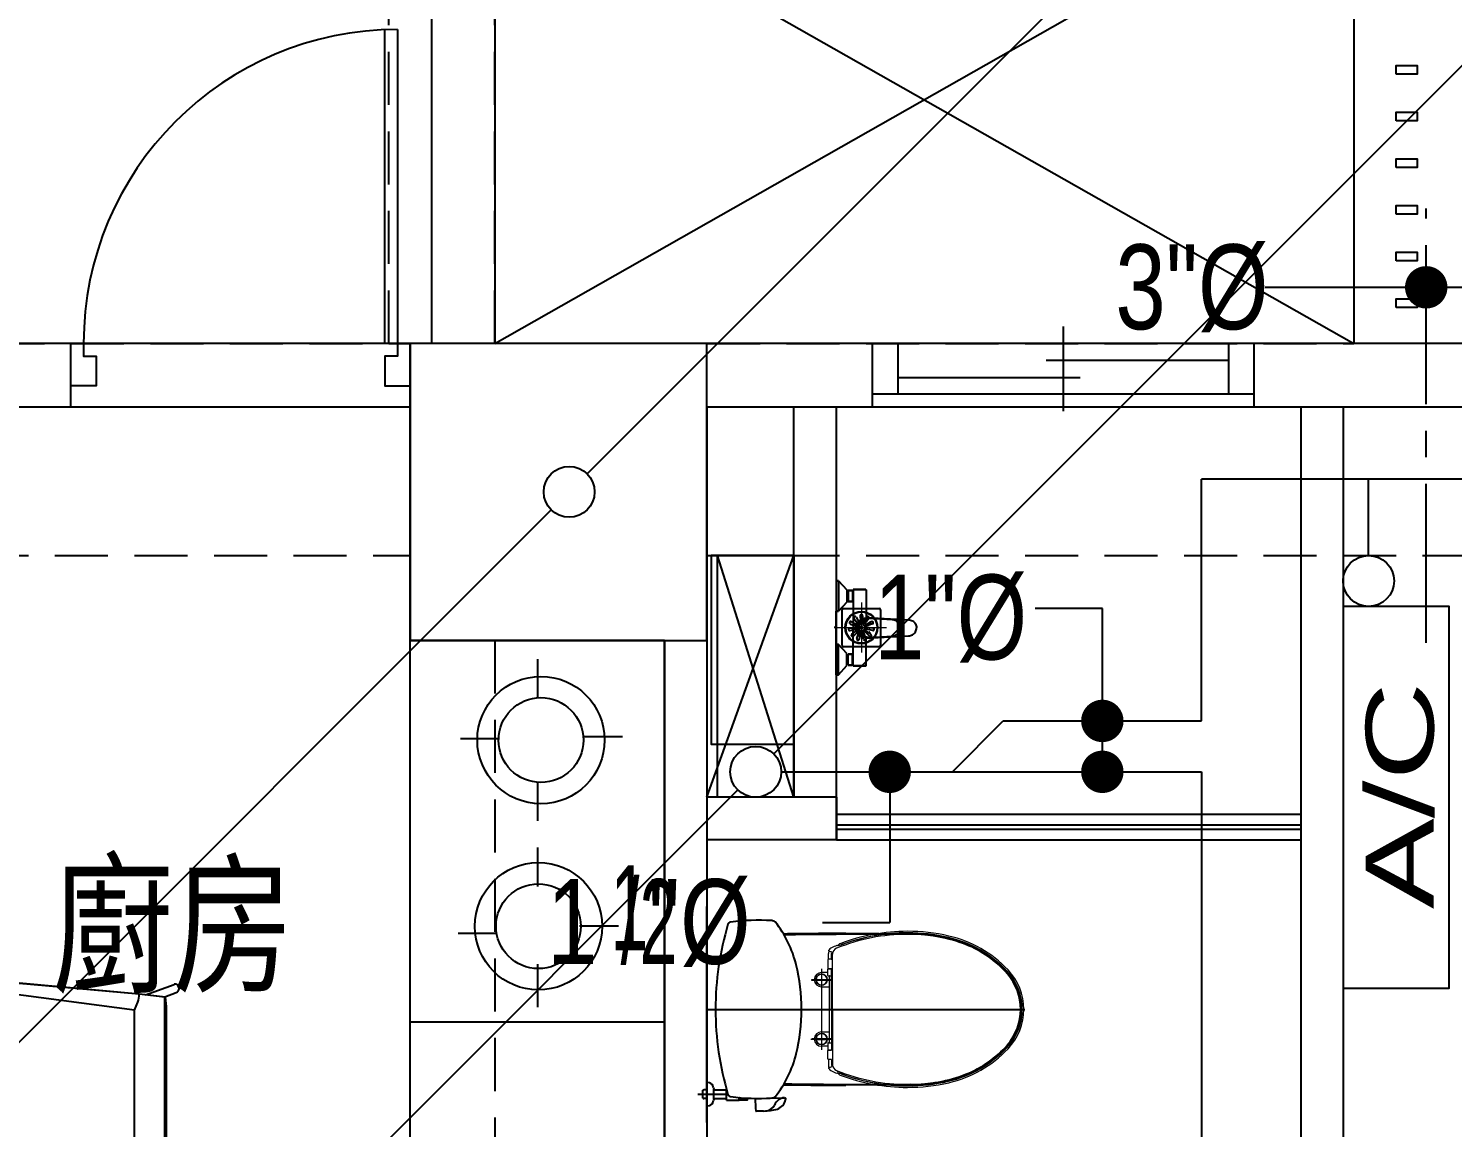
# Model space of a CAD drawing. Header units: millimetres. Extents: x 98197 to 106565, y 53890 to 60222.
# Drawn here: x 103895.4 to 104231.2, y 55485.7 to 55744.8 of the extents above; entities that cross this region are included whole.
import ezdxf
from ezdxf.enums import TextEntityAlignment as Align

# ---------------------------------------------------------------- set-up
doc = ezdxf.new("R2010")
doc.units = ezdxf.units.MM
doc.header["$LTSCALE"] = 50
doc.header["$MEASUREMENT"] = 0
for name, pattern in [('CENTER', [2, 1.25, -0.25, 0.25, -0.25]), ('CENTER2', [1.125, 0.75, -0.125, 0.125, -0.125]), ('DASH_CENTER', [14, 11, -1, 1, -1]), ('HIDDEN', [0.375, 0.25, -0.125])]:
    doc.linetypes.add(name, pattern=pattern)
doc.layers.get('0').update_dxf_attribs({"color": 8, "linetype": 'CONTINUOUS'})
for name, color, linetype in [('00', 7, 'HIDDEN'), ('35', 4, 'CENTER2'), ('36雨排水', 3, 'CONTINUOUS'), ('furniture', 55, 'CONTINUOUS')]:
    doc.layers.add(name, color=color, linetype=linetype)
doc.layers.add('CENTE', color=8, linetype='CENTER', lineweight=9)
doc.styles.add('CHINA', font='c2', dxfattribs={"bigfont": 'china'})
doc.styles.add('NOTHING', font='c2.shx', dxfattribs={"bigfont": 'china.shx'})

# ---------------------------------------------------------------- blocks, each defined once
blk = doc.blocks.new('1111111')
at = {"layer": '36雨排水', "linetype": 'Continuous'}
for p, q in [((4902.82, 3830.25), (4712.61, 3640.04)), ((4513.91, 3441.34), (4704.12, 3631.56))]:
    blk.add_line(p, q, dxfattribs=at)
blk.add_circle((4708.36, 3635.8), 6, dxfattribs=at)
blk = doc.blocks.new('1111111111')
at = {"layer": '35', "color": 3, "linetype": 'Continuous'}
blk.add_lwpolyline([(2956.27, 3584.41), (2956.27, 3559.41), (3046.27, 3559.41), (3046.27, 3584.41)], close=True, dxfattribs=at)
at = {"layer": '35', "color": 4, "linetype": 'Continuous'}
blk.add_circle((3052.27, 3578.41), 6, dxfattribs=at)
at = {"layer": '35', "color": 3, "linetype": 'Continuous', "style": 'CHINA', "width": 1.5}
blk.add_text('A/C', height=16, dxfattribs=at).set_placement((3001.67, 3571.38), align=Align.MIDDLE)
blk = doc.blocks.new('3453453')
at = {"layer": '36雨排水', "color": 1, "linetype": 'Continuous'}
for p, q in [((95705.57, 55796.57), (95482.81, 55573.81)), ((95284.11, 55375.11), (95474.32, 55565.32))]:
    blk.add_line(p, q, dxfattribs=at)
blk.add_circle((95478.56, 55569.57), 6, dxfattribs=at)
blk = doc.blocks.new('*U43', base_point=(557135.24, 45415.43))
for p, q in [((557169.24, 45422.93), (557169.24, 45496.93)), ((557172.24, 45496.93), (557172.24, 45422.93)), ((557095.24, 45407.93), (557095.24, 45422.93)), ((557169.24, 45422.93), (557095.24, 45422.93)), ((557172.24, 45422.93), (557169.24, 45422.93)), ((557175.24, 45407.93), (557175.24, 45422.93)), ((557175.24, 45407.93), (557095.24, 45407.93))]:
    blk.add_line(p, q)
for points in [[(557095.24, 45422.93), (557098.24, 45422.93), (557098.24, 45419.93), (557101.24, 45419.93), (557101.24, 45412.93), (557095.24, 45412.93)], [(557175.24, 45422.93), (557172.24, 45422.93), (557172.24, 45419.93), (557169.24, 45419.93), (557169.24, 45412.93), (557175.24, 45412.93)]]:
    blk.add_lwpolyline(points)
blk.add_arc((557172.24, 45422.93), 74, 90, 180)
blk = doc.blocks.new('*U48', base_point=(551700.96, 44174.06))
for p, q in [((551700.96, 44185.56), (551700.96, 44165.56)), ((551655.96, 44166.56), (551655.96, 44181.56)), ((551655.96, 44181.56), (551745.96, 44181.56)), ((551661.96, 44181.56), (551661.96, 44169.56)), ((551739.96, 44181.56), (551739.96, 44169.56)), ((551745.96, 44166.56), (551745.96, 44181.56)), ((551661.96, 44177.56), (551704.96, 44177.56)), ((551739.96, 44173.56), (551696.96, 44173.56)), ((551655.96, 44169.56), (551745.96, 44169.56)), ((551655.96, 44166.56), (551745.96, 44166.56))]:
    blk.add_line(p, q)
blk = doc.blocks.new('1247A')
for p, q in [((-13298.51, 8267.25), (-13298.01, 8267.25)), ((-13298.01, 8267.25), (-13298.51, 8267.25)), ((-13298.51, 8267.25), (-13298.51, 8267.12)), ((-13298.51, 8267.12), (-13298.51, 8266.77)), ((-13298.51, 8266.77), (-13298.51, 8266.2)), ((-13298.51, 8266.2), (-13298.51, 8265.46)), ((-13298.51, 8265.46), (-13298.51, 8264.61)), ((-13298.51, 8264.61), (-13298.51, 8263.7)), ((-13298.01, 8267.25), (-13296.01, 8265.12)), ((-13298.01, 8267.25), (-13296.01, 8265.12)), ((-13298.01, 8267.25), (-13298.01, 8267.12)), ((-13298.01, 8267.12), (-13298.01, 8266.77)), ((-13298.01, 8266.77), (-13298.01, 8266.2)), ((-13298.01, 8266.2), (-13298.01, 8265.46)), ((-13298.01, 8265.46), (-13298.01, 8264.61)), ((-13298.01, 8264.61), (-13298.01, 8263.7)), ((-13296.01, 8265.12), (-13296.01, 8265.07)), ((-13296.01, 8265.07), (-13296.01, 8264.93)), ((-13296.01, 8264.93), (-13296.01, 8264.82)), ((-13296.01, 8264.93), (-13296.01, 8264.7)), ((-13296.01, 8264.82), (-13295.91, 8264.82)), ((-13296.01, 8264.82), (-13296.01, 8264.77)), ((-13295.91, 8264.82), (-13296.01, 8264.82)), ((-13296.01, 8264.77), (-13296.01, 8264.66)), ((-13296.01, 8264.7), (-13296.01, 8264.41)), ((-13296.01, 8264.66), (-13296.01, 8264.49)), ((-13296.01, 8264.49), (-13296.01, 8264.26)), ((-13296.01, 8264.41), (-13296.01, 8264.06)), ((-13296.01, 8264.26), (-13296.01, 8263.98)), ((-13296.01, 8264.06), (-13296.01, 8263.7)), ((-13295.71, 8265.02), (-13295.91, 8264.82)), ((-13295.91, 8264.82), (-13295.91, 8264.77)), ((-13295.91, 8264.77), (-13295.91, 8264.66)), ((-13295.91, 8264.66), (-13295.91, 8264.49)), ((-13295.91, 8264.49), (-13295.91, 8264.26)), ((-13295.91, 8264.26), (-13295.91, 8263.98)), ((-13295.71, 8265.02), (-13295.51, 8265.02)), ((-13295.51, 8265.02), (-13295.71, 8265.02)), ((-13295.71, 8265.02), (-13295.71, 8264.97)), ((-13295.71, 8264.97), (-13295.71, 8262.38)), ((-13295.51, 8265.02), (-13295.21, 8265.02)), ((-13295.21, 8265.02), (-13295.51, 8265.02)), ((-13294.91, 8265.02), (-13295.21, 8265.02)), ((-13295.21, 8265.02), (-13294.91, 8265.02)), ((-13294.91, 8265.02), (-13294.71, 8265.02)), ((-13294.71, 8265.02), (-13294.91, 8265.02)), ((-13294.71, 8265.02), (-13294.51, 8264.82)), ((-13294.71, 8265.02), (-13294.71, 8264.97)), ((-13294.71, 8264.97), (-13294.71, 8262.38)), ((-13294.01, 8265.2), (-13294.51, 8265.2)), ((-13294.51, 8265.2), (-13294.01, 8265.2)), ((-13294.51, 8265.2), (-13294.51, 8265.14)), ((-13294.51, 8265.14), (-13294.51, 8256.2)), ((-13294.51, 8265.14), (-13294.51, 8256.2)), ((-13293.51, 8265.2), (-13294.01, 8265.2)), ((-13294.01, 8265.2), (-13293.51, 8265.2)), ((-13293, 8265.2), (-13293.51, 8265.2)), ((-13293.51, 8265.2), (-13293, 8265.2)), ((-13293, 8265.2), (-13292.54, 8265.2)), ((-13292.54, 8265.2), (-13293, 8265.2)), ((-13292.54, 8265.2), (-13292.13, 8265.2)), ((-13292.13, 8265.2), (-13292.54, 8265.2)), ((-13292.13, 8265.2), (-13291.82, 8265.2)), ((-13291.82, 8265.2), (-13292.13, 8265.2)), ((-13291.82, 8265.2), (-13291.63, 8265.2)), ((-13291.63, 8265.2), (-13291.82, 8265.2)), ((-13291.63, 8265.2), (-13291.55, 8265.2)), ((-13291.55, 8265.2), (-13291.63, 8265.2)), ((-13291.55, 8265.2), (-13291.51, 8265.14)), ((-13291.51, 8265.14), (-13291.51, 8258.66)), ((-13291.51, 8265.14), (-13291.51, 8258.66)), ((-13298.51, 8263.7), (-13298.51, 8262.79)), ((-13298.51, 8262.79), (-13298.51, 8261.93)), ((-13298.51, 8261.93), (-13298.51, 8261.19)), ((-13298.51, 8261.19), (-13298.51, 8260.63)), ((-13298.01, 8263.7), (-13298.01, 8262.79)), ((-13298.01, 8262.79), (-13298.01, 8261.93)), ((-13296.01, 8262.28), (-13298.01, 8260.15)), ((-13298.01, 8261.93), (-13298.01, 8261.19)), ((-13298.01, 8261.19), (-13298.01, 8260.63)), ((-13296.01, 8263.98), (-13296.01, 8263.7)), ((-13296.01, 8263.7), (-13296.01, 8263.33)), ((-13296.01, 8263.7), (-13296.01, 8263.42)), ((-13296.01, 8263.42), (-13296.01, 8263.14)), ((-13296.01, 8263.33), (-13296.01, 8262.99)), ((-13296.01, 8263.14), (-13296.01, 8262.91)), ((-13296.01, 8262.99), (-13296.01, 8262.7)), ((-13296.01, 8262.91), (-13296.01, 8262.74)), ((-13296.01, 8262.74), (-13296.01, 8262.62)), ((-13296.01, 8262.7), (-13296.01, 8262.47)), ((-13296.01, 8262.62), (-13296.01, 8262.58)), ((-13296.01, 8262.58), (-13296.01, 8262.47)), ((-13296.01, 8262.58), (-13295.91, 8262.58)), ((-13295.91, 8262.58), (-13296.01, 8262.58)), ((-13296.01, 8262.47), (-13296.01, 8262.33)), ((-13296.01, 8262.33), (-13296.01, 8262.28)), ((-13295.91, 8263.98), (-13295.91, 8263.7)), ((-13295.91, 8263.7), (-13295.91, 8263.42)), ((-13295.91, 8263.42), (-13295.91, 8263.14)), ((-13295.91, 8263.14), (-13295.91, 8262.91)), ((-13295.91, 8262.91), (-13295.91, 8262.74)), ((-13295.91, 8262.74), (-13295.91, 8262.62)), ((-13295.91, 8262.62), (-13295.91, 8262.58)), ((-13295.91, 8262.58), (-13295.71, 8262.38)), ((-13295.21, 8262.38), (-13295.71, 8262.38)), ((-13295.71, 8262.38), (-13295.21, 8262.38)), ((-13294.91, 8262.38), (-13295.21, 8262.38)), ((-13295.21, 8262.38), (-13294.91, 8262.38)), ((-13294.91, 8262.38), (-13294.71, 8262.38)), ((-13294.71, 8262.38), (-13294.91, 8262.38)), ((-13294.51, 8262.58), (-13294.71, 8262.38)), ((-13298.51, 8260.63), (-13298.51, 8260.28)), ((-13298.51, 8260.28), (-13298.51, 8260.15)), ((-13298.51, 8260.15), (-13298.01, 8260.15)), ((-13298.01, 8260.15), (-13298.51, 8260.15)), ((-13298.51, 8252.25), (-13298.51, 8260.15)), ((-13298.01, 8260.63), (-13298.01, 8260.28)), ((-13298.01, 8260.28), (-13298.01, 8260.15)), ((-13293.27, 8257.76), (-13293.61, 8257.29)), ((-13293.32, 8257.54), (-13293.48, 8257.29)), ((-13293.14, 8257.75), (-13293.32, 8257.54)), ((-13292.81, 8258.11), (-13293.27, 8257.76)), ((-13292.95, 8257.94), (-13293.14, 8257.75)), ((-13292.85, 8257.33), (-13292.97, 8257.06)), ((-13292.72, 8258.11), (-13292.95, 8257.94)), ((-13292.69, 8257.57), (-13292.85, 8257.33)), ((-13292.29, 8258.32), (-13292.81, 8258.11)), ((-13292.48, 8258.22), (-13292.72, 8258.11)), ((-13292.5, 8257.79), (-13292.69, 8257.57)), ((-13292.3, 8257.98), (-13292.5, 8257.79)), ((-13292.06, 8258.16), (-13292.3, 8257.98)), ((-13291.98, 8258.37), (-13292.29, 8258.32)), ((-13291.98, 8258.37), (-13292.29, 8258.32)), ((-13291.81, 8258.28), (-13292.06, 8258.16)), ((-13291.28, 8258.43), (-13291.98, 8258.37)), ((-13291.55, 8258.37), (-13291.81, 8258.28)), ((-13291.28, 8258.43), (-13291.55, 8258.37)), ((-13291.51, 8258.66), (-13281.48, 8258.1)), ((-13290.99, 8258.46), (-13291.28, 8258.43)), ((-13290.99, 8258.46), (-13290.58, 8258.45)), ((-13290.79, 8257.38), (-13290.8, 8257.36)), ((-13290.8, 8257.36), (-13290.8, 8257.33)), ((-13290.8, 8257.33), (-13290.8, 8257.31)), ((-13290.77, 8257.41), (-13290.79, 8257.38)), ((-13290.75, 8257.42), (-13290.77, 8257.41)), ((-13290.72, 8257.43), (-13290.75, 8257.42)), ((-13290.7, 8257.43), (-13290.72, 8257.43)), ((-13290.7, 8257.43), (-13290.67, 8257.43)), ((-13290.67, 8257.43), (-13290.65, 8257.42)), ((-13290.65, 8257.42), (-13290.63, 8257.41)), ((-13290.63, 8257.41), (-13290.61, 8257.38)), ((-13290.61, 8257.38), (-13290.6, 8257.36)), ((-13290.6, 8257.36), (-13290.6, 8257.33)), ((-13290.6, 8257.33), (-13290.6, 8257.31)), ((-13290.58, 8258.45), (-13290.21, 8258.44)), ((-13290.21, 8258.44), (-13289.79, 8258.42)), ((-13289.79, 8258.42), (-13289.36, 8258.4)), ((-13289.36, 8258.4), (-13289.05, 8258.38)), ((-13289.05, 8258.38), (-13285.35, 8258.15)), ((-13285.35, 8258.15), (-13285.11, 8258.13)), ((-13285.11, 8258.13), (-13284.87, 8258.08)), ((-13284.87, 8258.08), (-13284.64, 8257.99)), ((-13284.64, 8257.99), (-13284.43, 8257.89)), ((-13284.43, 8257.89), (-13284.22, 8257.74)), ((-13284.22, 8257.74), (-13284.05, 8257.57)), ((-13284.05, 8257.57), (-13283.89, 8257.39)), ((-13283.89, 8257.39), (-13283.75, 8257.17)), ((-13281.48, 8258.1), (-13281.23, 8258.08)), ((-13281.23, 8258.08), (-13280.99, 8258.03)), ((-13280.99, 8258.03), (-13280.76, 8257.95)), ((-13280.76, 8257.95), (-13280.54, 8257.85)), ((-13280.54, 8257.85), (-13280.33, 8257.7)), ((-13280.33, 8257.7), (-13280.16, 8257.54)), ((-13280.16, 8257.54), (-13280, 8257.36)), ((-13280, 8257.36), (-13279.85, 8257.15)), ((-13294.51, 8247.26), (-13294.51, 8256.2)), ((-13294.51, 8247.26), (-13294.51, 8256.2)), ((-13293.82, 8256.76), (-13293.9, 8256.2)), ((-13293.82, 8255.64), (-13293.9, 8256.2)), ((-13293.61, 8257.29), (-13293.82, 8256.76)), ((-13293.61, 8255.11), (-13293.82, 8255.64)), ((-13293.72, 8256.49), (-13293.74, 8256.2)), ((-13293.72, 8255.91), (-13293.74, 8256.2)), ((-13293.67, 8256.76), (-13293.72, 8256.49)), ((-13293.67, 8255.64), (-13293.72, 8255.91)), ((-13293.58, 8257.04), (-13293.67, 8256.76)), ((-13293.58, 8255.36), (-13293.67, 8255.64)), ((-13293.27, 8254.64), (-13293.61, 8255.11)), ((-13293.48, 8257.29), (-13293.58, 8257.04)), ((-13293.48, 8255.11), (-13293.58, 8255.36)), ((-13293.32, 8254.86), (-13293.48, 8255.11)), ((-13293.14, 8254.65), (-13293.32, 8254.86)), ((-13292.81, 8254.29), (-13293.27, 8254.64)), ((-13292.95, 8254.46), (-13293.14, 8254.65)), ((-13293.11, 8256.5), (-13293.13, 8256.2)), ((-13293.11, 8255.9), (-13293.13, 8256.2)), ((-13293.05, 8256.78), (-13293.11, 8256.5)), ((-13293.05, 8255.62), (-13293.11, 8255.9)), ((-13292.97, 8257.06), (-13293.05, 8256.78)), ((-13292.97, 8255.34), (-13293.05, 8255.62)), ((-13292.85, 8255.07), (-13292.97, 8255.34)), ((-13292.72, 8254.29), (-13292.95, 8254.46)), ((-13292.69, 8254.83), (-13292.85, 8255.07)), ((-13292.29, 8254.08), (-13292.81, 8254.29)), ((-13292.48, 8254.18), (-13292.72, 8254.29)), ((-13292.5, 8254.61), (-13292.69, 8254.83)), ((-13292.3, 8254.42), (-13292.5, 8254.61)), ((-13292.06, 8254.24), (-13292.3, 8254.42)), ((-13291.98, 8254.03), (-13292.29, 8254.08)), ((-13291.98, 8254.03), (-13292.29, 8254.08)), ((-13291.81, 8254.12), (-13292.06, 8254.24)), ((-13291.28, 8253.96), (-13291.98, 8254.03)), ((-13291.55, 8254.03), (-13291.81, 8254.12)), ((-13291.28, 8253.96), (-13291.55, 8254.03)), ((-13291.51, 8253.74), (-13281.48, 8254.3)), ((-13290.8, 8257.31), (-13290.79, 8257.28)), ((-13290.8, 8255.09), (-13290.79, 8255.11)), ((-13290.8, 8255.07), (-13290.8, 8255.09)), ((-13290.8, 8255.04), (-13290.8, 8255.07)), ((-13290.79, 8255.02), (-13290.8, 8255.04)), ((-13290.79, 8257.28), (-13290.77, 8257.26)), ((-13290.79, 8255.11), (-13290.77, 8255.14)), ((-13290.77, 8254.99), (-13290.79, 8255.02)), ((-13290.77, 8257.26), (-13290.75, 8257.25)), ((-13290.77, 8255.14), (-13290.75, 8255.15)), ((-13290.75, 8254.98), (-13290.77, 8254.99)), ((-13290.75, 8257.25), (-13290.72, 8257.24)), ((-13290.75, 8255.15), (-13290.72, 8255.16)), ((-13290.72, 8254.97), (-13290.75, 8254.98)), ((-13290.72, 8257.24), (-13290.7, 8257.23)), ((-13290.72, 8255.16), (-13290.7, 8255.17)), ((-13290.7, 8254.97), (-13290.72, 8254.97)), ((-13290.67, 8257.24), (-13290.7, 8257.23)), ((-13290.67, 8255.16), (-13290.7, 8255.17)), ((-13290.7, 8254.97), (-13290.67, 8254.97)), ((-13290.65, 8257.25), (-13290.67, 8257.24)), ((-13290.65, 8255.15), (-13290.67, 8255.16)), ((-13290.67, 8254.97), (-13290.65, 8254.98)), ((-13290.63, 8257.26), (-13290.65, 8257.25)), ((-13290.63, 8255.14), (-13290.65, 8255.15)), ((-13290.65, 8254.98), (-13290.63, 8254.99)), ((-13290.61, 8257.28), (-13290.63, 8257.26)), ((-13290.61, 8255.11), (-13290.63, 8255.14)), ((-13290.63, 8254.99), (-13290.61, 8255.02)), ((-13290.6, 8257.31), (-13290.61, 8257.28)), ((-13290.6, 8255.09), (-13290.61, 8255.11)), ((-13290.61, 8255.02), (-13290.6, 8255.04)), ((-13290.6, 8255.07), (-13290.6, 8255.09)), ((-13290.6, 8255.04), (-13290.6, 8255.07)), ((-13290.21, 8253.96), (-13289.79, 8253.98)), ((-13289.79, 8253.98), (-13289.36, 8254)), ((-13289.36, 8254), (-13289.05, 8254.02)), ((-13289.05, 8254.02), (-13285.35, 8254.25)), ((-13285.35, 8254.25), (-13285.11, 8254.27)), ((-13285.11, 8254.27), (-13284.87, 8254.32)), ((-13284.87, 8254.32), (-13284.64, 8254.41)), ((-13284.64, 8254.41), (-13284.43, 8254.51)), ((-13284.43, 8254.51), (-13284.22, 8254.66)), ((-13284.22, 8254.66), (-13284.05, 8254.83)), ((-13284.05, 8254.83), (-13283.89, 8255.01)), ((-13283.89, 8255.01), (-13283.75, 8255.23)), ((-13283.75, 8257.17), (-13283.65, 8256.95)), ((-13283.75, 8255.23), (-13283.65, 8255.45)), ((-13283.65, 8256.95), (-13283.57, 8256.7)), ((-13283.65, 8255.45), (-13283.57, 8255.7)), ((-13283.57, 8256.7), (-13283.52, 8256.46)), ((-13283.57, 8255.7), (-13283.52, 8255.94)), ((-13283.52, 8256.46), (-13283.5, 8256.2)), ((-13283.52, 8255.94), (-13283.5, 8256.2)), ((-13281.48, 8254.3), (-13281.23, 8254.32)), ((-13281.23, 8254.32), (-13280.99, 8254.37)), ((-13280.99, 8254.37), (-13280.76, 8254.45)), ((-13280.76, 8254.45), (-13280.54, 8254.55)), ((-13280.54, 8254.55), (-13280.33, 8254.7)), ((-13280.33, 8254.7), (-13280.16, 8254.86)), ((-13280.16, 8254.86), (-13280, 8255.04)), ((-13280, 8255.04), (-13279.85, 8255.25)), ((-13279.85, 8257.15), (-13279.75, 8256.93)), ((-13279.85, 8255.25), (-13279.75, 8255.47)), ((-13279.75, 8256.93), (-13279.68, 8256.69)), ((-13279.75, 8256.93), (-13279.68, 8256.69)), ((-13279.75, 8255.47), (-13279.68, 8255.71)), ((-13279.75, 8255.47), (-13279.68, 8255.71)), ((-13279.68, 8256.69), (-13279.63, 8256.45)), ((-13279.68, 8256.69), (-13279.63, 8256.45)), ((-13279.68, 8255.71), (-13279.63, 8255.95)), ((-13279.68, 8255.71), (-13279.63, 8255.95)), ((-13279.63, 8256.45), (-13279.61, 8256.2)), ((-13279.63, 8256.45), (-13279.61, 8256.2)), ((-13279.63, 8255.95), (-13279.61, 8256.2)), ((-13279.63, 8255.95), (-13279.61, 8256.2)), ((-13298.01, 8252.25), (-13298.51, 8252.25)), ((-13298.51, 8252.12), (-13298.51, 8252.25)), ((-13298.51, 8252.25), (-13298.01, 8252.25)), ((-13298.51, 8251.77), (-13298.51, 8252.12)), ((-13298.51, 8251.2), (-13298.51, 8251.77)), ((-13298.51, 8250.46), (-13298.51, 8251.2)), ((-13296.01, 8250.12), (-13298.01, 8252.25)), ((-13298.01, 8252.12), (-13298.01, 8252.25)), ((-13298.01, 8251.77), (-13298.01, 8252.12)), ((-13298.01, 8251.2), (-13298.01, 8251.77)), ((-13298.01, 8250.46), (-13298.01, 8251.2)), ((-13291.51, 8247.26), (-13291.51, 8253.74)), ((-13291.51, 8247.26), (-13291.51, 8253.74)), ((-13290.99, 8253.94), (-13291.28, 8253.96)), ((-13290.99, 8253.94), (-13290.58, 8253.95)), ((-13290.58, 8253.95), (-13290.21, 8253.96)), ((-13298.51, 8249.61), (-13298.51, 8250.46)), ((-13298.51, 8248.7), (-13298.51, 8249.61)), ((-13298.51, 8247.79), (-13298.51, 8248.7)), ((-13298.51, 8246.93), (-13298.51, 8247.79)), ((-13298.01, 8249.61), (-13298.01, 8250.46)), ((-13298.01, 8248.7), (-13298.01, 8249.61)), ((-13298.01, 8247.79), (-13298.01, 8248.7)), ((-13298.01, 8246.93), (-13298.01, 8247.79)), ((-13298.01, 8245.15), (-13296.01, 8247.28)), ((-13298.01, 8245.15), (-13296.01, 8247.28)), ((-13296.01, 8250.07), (-13296.01, 8250.12)), ((-13296.01, 8249.93), (-13296.01, 8250.07)), ((-13296.01, 8249.7), (-13296.01, 8249.93)), ((-13296.01, 8249.82), (-13296.01, 8249.93)), ((-13295.91, 8249.82), (-13296.01, 8249.82)), ((-13296.01, 8249.77), (-13296.01, 8249.82)), ((-13296.01, 8249.82), (-13295.91, 8249.82)), ((-13296.01, 8249.66), (-13296.01, 8249.77)), ((-13296.01, 8249.41), (-13296.01, 8249.7)), ((-13296.01, 8249.49), (-13296.01, 8249.66)), ((-13296.01, 8249.26), (-13296.01, 8249.49)), ((-13296.01, 8249.06), (-13296.01, 8249.41)), ((-13296.01, 8248.98), (-13296.01, 8249.26)), ((-13296.01, 8248.7), (-13296.01, 8249.06)), ((-13296.01, 8248.7), (-13296.01, 8248.98)), ((-13296.01, 8248.42), (-13296.01, 8248.7)), ((-13296.01, 8248.33), (-13296.01, 8248.7)), ((-13296.01, 8248.14), (-13296.01, 8248.42)), ((-13296.01, 8247.99), (-13296.01, 8248.33)), ((-13296.01, 8247.91), (-13296.01, 8248.14)), ((-13296.01, 8247.7), (-13296.01, 8247.99)), ((-13296.01, 8247.74), (-13296.01, 8247.91)), ((-13296.01, 8247.62), (-13296.01, 8247.74)), ((-13296.01, 8247.47), (-13296.01, 8247.7)), ((-13296.01, 8247.58), (-13296.01, 8247.62)), ((-13295.91, 8247.58), (-13296.01, 8247.58)), ((-13296.01, 8247.58), (-13295.91, 8247.58)), ((-13296.01, 8247.47), (-13296.01, 8247.58)), ((-13296.01, 8247.33), (-13296.01, 8247.47)), ((-13296.01, 8247.28), (-13296.01, 8247.33)), ((-13295.91, 8249.82), (-13295.71, 8250.02)), ((-13295.91, 8249.77), (-13295.91, 8249.82)), ((-13295.91, 8249.66), (-13295.91, 8249.77)), ((-13295.91, 8249.49), (-13295.91, 8249.66)), ((-13295.91, 8249.26), (-13295.91, 8249.49)), ((-13295.91, 8248.98), (-13295.91, 8249.26)), ((-13295.91, 8248.7), (-13295.91, 8248.98)), ((-13295.91, 8248.42), (-13295.91, 8248.7)), ((-13295.91, 8248.14), (-13295.91, 8248.42)), ((-13295.91, 8247.91), (-13295.91, 8248.14)), ((-13295.91, 8247.74), (-13295.91, 8247.91)), ((-13295.91, 8247.62), (-13295.91, 8247.74)), ((-13295.91, 8247.58), (-13295.91, 8247.62)), ((-13295.71, 8247.38), (-13295.91, 8247.58)), ((-13295.71, 8250.02), (-13295.21, 8250.02)), ((-13295.71, 8247.43), (-13295.71, 8250.02)), ((-13295.21, 8250.02), (-13295.71, 8250.02)), ((-13295.71, 8247.38), (-13295.71, 8247.43)), ((-13295.51, 8247.38), (-13295.71, 8247.38)), ((-13295.71, 8247.38), (-13295.51, 8247.38)), ((-13295.21, 8247.38), (-13295.51, 8247.38)), ((-13295.51, 8247.38), (-13295.21, 8247.38)), ((-13295.21, 8250.02), (-13294.91, 8250.02)), ((-13294.91, 8250.02), (-13295.21, 8250.02)), ((-13295.21, 8247.38), (-13294.91, 8247.38)), ((-13294.91, 8247.38), (-13295.21, 8247.38)), ((-13294.71, 8250.02), (-13294.91, 8250.02)), ((-13294.91, 8250.02), (-13294.71, 8250.02)), ((-13294.71, 8247.38), (-13294.91, 8247.38)), ((-13294.91, 8247.38), (-13294.71, 8247.38)), ((-13294.51, 8249.82), (-13294.71, 8250.02)), ((-13294.71, 8247.43), (-13294.71, 8250.02)), ((-13294.71, 8247.38), (-13294.51, 8247.58)), ((-13294.71, 8247.38), (-13294.71, 8247.43)), ((-13294.51, 8247.2), (-13294.51, 8247.26)), ((-13291.55, 8247.2), (-13291.51, 8247.26)), ((-13298.51, 8246.19), (-13298.51, 8246.93)), ((-13298.51, 8245.63), (-13298.51, 8246.19)), ((-13298.51, 8245.28), (-13298.51, 8245.63)), ((-13298.51, 8245.15), (-13298.51, 8245.28)), ((-13298.01, 8245.15), (-13298.51, 8245.15)), ((-13298.51, 8245.15), (-13298.01, 8245.15)), ((-13298.01, 8246.19), (-13298.01, 8246.93)), ((-13298.01, 8245.63), (-13298.01, 8246.19)), ((-13298.01, 8245.28), (-13298.01, 8245.63)), ((-13298.01, 8245.15), (-13298.01, 8245.28)), ((-13294.51, 8247.2), (-13294.01, 8247.2)), ((-13294.01, 8247.2), (-13294.51, 8247.2)), ((-13294.01, 8247.2), (-13293.51, 8247.2)), ((-13293.51, 8247.2), (-13294.01, 8247.2)), ((-13293.51, 8247.2), (-13293, 8247.2)), ((-13293, 8247.2), (-13293.51, 8247.2)), ((-13292.54, 8247.2), (-13293, 8247.2)), ((-13293, 8247.2), (-13292.54, 8247.2)), ((-13292.13, 8247.2), (-13292.54, 8247.2)), ((-13292.54, 8247.2), (-13292.13, 8247.2)), ((-13291.82, 8247.2), (-13292.13, 8247.2)), ((-13292.13, 8247.2), (-13291.82, 8247.2)), ((-13291.63, 8247.2), (-13291.82, 8247.2)), ((-13291.82, 8247.2), (-13291.63, 8247.2)), ((-13291.55, 8247.2), (-13291.63, 8247.2)), ((-13291.63, 8247.2), (-13291.55, 8247.2))]:
    blk.add_line(p, q)
at = {"color": 3}
blk.add_line((-13298.51, 8256.25), (-13299.01, 8256.25), dxfattribs=at)
blk = doc.blocks.new('10D')
at = {"color": 9, "true_color": 0xc9c9c9}
for p, q in [((-31147.44, 14844.37), (-31147.44, 14852.77)), ((-31147.14, 14853.07), (-31138.74, 14853.07)), ((-31138.44, 14852.77), (-31138.44, 14844.37)), ((-31145.52, 14849.42), (-31143.87, 14848.83)), ((-31145.32, 14849.99), (-31143.75, 14849.1)), ((-31144.65, 14850.68), (-31143.58, 14849.29)), ((-31144.18, 14851.05), (-31143.33, 14849.45)), ((-31143.24, 14851.27), (-31143.09, 14849.52)), ((-31142.64, 14851.32), (-31142.79, 14849.52)), ((-31141.73, 14851), (-31142.56, 14849.45)), ((-31141.21, 14850.72), (-31142.3, 14849.29)), ((-31140.61, 14849.96), (-31142.14, 14849.1)), ((-31140.32, 14849.44), (-31142.02, 14848.83)), ((-31145.71, 14848.48), (-31143.91, 14848.59)), ((-31145.57, 14847.89), (-31143.86, 14848.29)), ((-31145.22, 14847), (-31143.76, 14848.06)), ((-31144.79, 14846.58), (-31143.56, 14847.84)), ((-31144.01, 14846.02), (-31143.36, 14847.7)), ((-31143.42, 14845.9), (-31143.07, 14847.62)), ((-31143.14, 14848.62), (-31143.14, 14848.52)), ((-31143.14, 14848.62), (-31143.04, 14848.62)), ((-31143.14, 14848.52), (-31143.09, 14848.52)), ((-31143.14, 14848.52), (-31143.04, 14848.52)), ((-31142.99, 14848.77), (-31142.89, 14848.77)), ((-31142.99, 14848.67), (-31142.99, 14848.77)), ((-31142.99, 14848.38), (-31142.99, 14848.47)), ((-31142.99, 14848.38), (-31142.89, 14848.38)), ((-31142.89, 14848.67), (-31142.89, 14848.77)), ((-31142.89, 14848.38), (-31142.89, 14848.47)), ((-31142.75, 14848.62), (-31142.84, 14848.62)), ((-31142.75, 14848.52), (-31142.84, 14848.52)), ((-31142.46, 14845.85), (-31142.82, 14847.62)), ((-31142.79, 14848.52), (-31142.75, 14848.52)), ((-31142.75, 14848.62), (-31142.75, 14848.52)), ((-31141.9, 14846.06), (-31142.53, 14847.7)), ((-31141.06, 14846.54), (-31142.32, 14847.84)), ((-31140.71, 14847.03), (-31142.13, 14848.06)), ((-31140.26, 14847.88), (-31142.03, 14848.29)), ((-31140.23, 14848.48), (-31141.98, 14848.59)), ((-31138.74, 14844.07), (-31147.14, 14844.07))]:
    blk.add_line(p, q, dxfattribs=at)
for radius in [3.8, 3.7, 0.275]:
    blk.add_circle((-31142.94, 14848.57), radius, dxfattribs=at)
for centre, radius, start, end in [((-31147.14, 14852.77), 0.3, 90, 180), ((-31138.74, 14852.77), 0.3, 0, 90), ((-31145.45, 14849.71), 0.3, 65.4545, 254.9818), ((-31144.43, 14850.89), 0.3, 32.7273, 222.2546), ((-31143.81, 14848.97), 0.15, 245.4545, 65.4545), ((-31143.46, 14849.37), 0.15, 212.7273, 32.7273), ((-31142.94, 14851.32), 0.3, 0, 189.5273), ((-31142.94, 14849.52), 0.15, 180, 0), ((-31142.43, 14849.37), 0.15, 147.2727, 327.2727), ((-31142.08, 14848.97), 0.15, 114.5455, 294.5455), ((-31141.46, 14850.89), 0.3, 327.2727, 156.8), ((-31140.44, 14849.71), 0.3, 294.5455, 124.0727), ((-31145.67, 14848.18), 0.3, 98.1818, 287.7091), ((-31145.02, 14846.77), 0.3, 130.9091, 320.4364), ((-31143.72, 14845.93), 0.3, 163.6364, 353.1636), ((-31143.88, 14848.44), 0.15, 278.1818, 98.1818), ((-31143.66, 14847.95), 0.15, 310.9091, 130.9091), ((-31143.21, 14847.66), 0.15, 343.6364, 163.6364), ((-31143.04, 14848.67), 0.05, 270, 0), ((-31143.04, 14848.47), 0.05, 0, 90), ((-31142.84, 14848.67), 0.05, 180, 270), ((-31142.84, 14848.47), 0.05, 90, 180), ((-31142.68, 14847.66), 0.15, 16.3636, 196.3636), ((-31142.17, 14845.93), 0.3, 196.3636, 25.8909), ((-31142.23, 14847.95), 0.15, 49.0909, 229.0909), ((-31142, 14848.44), 0.15, 81.8182, 261.8182), ((-31140.87, 14846.77), 0.3, 229.0909, 58.6182), ((-31140.22, 14848.18), 0.3, 261.8182, 91.3455), ((-31147.14, 14844.37), 0.3, 180, 270), ((-31138.74, 14844.37), 0.3, 270, 0)]:
    blk.add_arc(centre, radius, start, end, dxfattribs=at)
at = {"layer": 'CENTE', "color": 8}
for p, q in [((-31142.94, 14854.47), (-31142.94, 14842.67)), ((-31148.84, 14848.57), (-31137.04, 14848.57))]:
    blk.add_line(p, q, dxfattribs=at)
blk = doc.blocks.new('A$C7B003574')
at = {"layer": 'furniture'}
for p, q in [((-224.9, 158.5), (-224.75, 158.5)), ((-222.82, 155.14), (-223.87, 157.84)), ((-184.26, 155.14), (-183.2, 157.84)), ((-182.17, 158.5), (-182.32, 158.5)), ((-223.33, 150.59), (-225.79, 157.36)), ((-222.8, 155.26), (-223.49, 149.1)), ((-222.8, 155.14), (-223.48, 149.11)), ((-184.27, 155.26), (-222.8, 155.26)), ((-222.8, 155.14), (-222.8, 155.26)), ((-184.27, 155.14), (-222.8, 155.14)), ((-187.31, 155.54), (-219.73, 155.54)), ((-184.27, 155.26), (-183.58, 149.11)), ((-184.27, 155.14), (-184.27, 155.26)), ((-184.27, 155.14), (-183.59, 149.11)), ((-183.75, 150.6), (-181.28, 157.36)), ((-223.49, 149.1), (-226.04, 120.82)), ((-223.48, 149.1), (-226.02, 120.82)), ((-219.72, 148.01), (-223.73, 117.67)), ((-219.72, 148.01), (-221.6, 148.8)), ((-187.35, 148.02), (-219.73, 148.02)), ((-187.35, 148.02), (-185.48, 148.8)), ((-187.35, 148.02), (-183.34, 117.67)), ((-183.59, 149.1), (-181.04, 120.82)), ((-183.58, 149.11), (-181.03, 120.83)), ((-225.81, 120.12), (-223.75, 117.67)), ((-225.8, 120.13), (-223.73, 117.67)), ((-225.45, 118.82), (-225.74, 118.09)), ((-224.07, 117.26), (-223.77, 117.69)), ((-183.32, 117.67), (-223.75, 117.67)), ((-181.27, 120.13), (-183.34, 117.67)), ((-181.26, 120.12), (-183.32, 117.67)), ((-183, 117.26), (-183.3, 117.69)), ((-181.62, 118.82), (-181.33, 118.09))]:
    blk.add_line(p, q, dxfattribs=at)
for centre, radius, start, end in [((-224.9, 157.58), 0.918, 90.0028, 194.0571), ((-224.75, 157.58), 0.918, 16.6581, 90.0028), ((-182.32, 157.58), 0.918, 90, 163.3446), ((-182.17, 157.58), 0.918, 345.9457, 90), ((-219.56, 136.75), 18.8, 90.6212, 99.926), ((-187.51, 136.75), 18.8, 80.0768, 89.3815), ((-223.34, 144.03), 5.08, 69.9514, 91.7486), ((-183.73, 144.03), 5.08, 88.2542, 110.0514), ((-225.09, 120.74), 0.956, 174.8545, 220.5619), ((-225.09, 120.74), 0.942, 174.8545, 220.5619), ((-224.84, 117.8), 0.947, 162.1265, 324.9056), ((-226.88, 119.12), 1.46, 348.2591, 41.1927), ((-182.23, 117.8), 0.947, 215.0972, 17.8763), ((-180.19, 119.12), 1.46, 138.8101, 191.7437), ((-181.98, 120.74), 0.942, 319.4409, 5.1483), ((-181.98, 120.74), 0.956, 319.4409, 5.1483)]:
    blk.add_arc(centre, radius, start, end, dxfattribs=at)

msp = doc.modelspace()

# ---------------------------------------------------------------- linework, layer by layer
for p, q in [((104207.857, 56005.566), (104207.857, 55670.566)), ((103990.357, 55800.566), (103990.357, 55670.566)), ((104005.357, 55800.566), (104005.357, 55670.566)), ((104005.357, 55670.566), (104207.857, 55785.566)), ((104005.357, 55785.566), (104207.857, 55670.566)), ((103905.357, 55670.566), (103797.857, 55670.566)), ((104094.357, 55670.566), (103985.357, 55670.566)), ((104254.357, 55670.566), (104184.357, 55670.566)), ((103905.357, 55655.566), (103797.857, 55655.566)), ((104055.357, 55655.566), (104055.357, 55400.566)), ((104094.357, 55655.566), (104055.357, 55655.566)), ((104446.357, 55655.566), (104184.357, 55655.566)), ((104195.357, 55655.566), (104195.357, 55390.566)), ((104205.357, 55655.566), (104205.357, 55390.566)), ((104055.357, 55563.566), (104075.857, 55620.566)), ((104075.857, 55563.566), (104057.857, 55620.566)), ((104057.857, 55620.566), (104075.857, 55620.566)), ((104045.357, 55600.566), (103985.357, 55600.566)), ((103985.357, 55395.566), (103985.357, 55600.566)), ((104045.357, 55600.566), (104045.357, 55390.566)), ((104045.357, 55395.566), (104045.357, 55600.566)), ((104015.357, 55596.106), (104015.357, 55587.183)), ((103997.248, 55577.388), (104006.412, 55577.388)), ((104026.279, 55577.87), (104035.443, 55577.87)), ((104015.357, 55566.925), (104015.357, 55558.002)), ((104085.857, 55563.566), (104085.857, 55553.566)), ((104015.357, 55551.732), (104015.357, 55542.568)), ((104085.857, 55553.566), (104055.357, 55553.566)), ((104055.357, 55486.854), (104055.357, 55537.834)), ((103996.655, 55531.567), (104005.819, 55531.567)), ((104025.291, 55533.255), (104034.456, 55533.255)), ((104015.357, 55524.239), (104015.357, 55514.111)), ((104130.058, 55513.566), (104130.058, 55513.666)), ((104045.357, 55510.566), (103985.357, 55510.566)), ((104054.357, 55494.473), (104054.477, 55494.593)), ((104054.357, 55492.66), (104054.357, 55494.473)), ((104054.477, 55494.593), (104054.59, 55494.596)), ((104055.357, 55494.596), (104054.59, 55494.596)), ((104055.557, 55496.316), (104055.357, 55496.301)), ((104055.357, 55496.316), (104055.357, 55490.816)), ((104056.867, 55495.169), (104056.953, 55494.808)), ((104056.957, 55494.596), (104056.957, 55494.766)), ((104056.957, 55492.536), (104056.957, 55494.596)), ((104056.957, 55494.566), (104059.957, 55494.566)), ((104059.957, 55492.166), (104059.957, 55494.676)), ((104053.217, 55493.566), (104060.278, 55493.566)), ((104054.357, 55492.66), (104054.477, 55492.54)), ((104054.477, 55492.54), (104054.588, 55492.537)), ((104055.357, 55492.536), (104054.588, 55492.537)), ((104056.953, 55492.325), (104056.867, 55491.963)), ((104056.957, 55492.566), (104059.957, 55492.566)), ((104056.957, 55492.366), (104056.957, 55492.536)), ((104059.957, 55492.166), (104062.957, 55492.166)), ((104062.957, 55492.775), (104062.957, 55492.286)), ((104062.957, 55492.166), (104062.957, 55492.775)), ((104063.021, 55492.686), (104062.973, 55492.686)), ((104063.021, 55492.246), (104063.021, 55492.77)), ((104063.061, 55492.206), (104064.781, 55492.206)), ((104063.181, 55492.281), (104063.181, 55492.6)), ((104063.206, 55492.266), (104063.368, 55492.448)), ((104063.221, 55492.64), (104064.781, 55492.64)), ((104063.221, 55492.241), (104064.781, 55492.241)), ((104063.392, 55492.61), (104063.302, 55492.636)), ((104063.368, 55492.448), (104063.421, 55492.562)), ((104063.421, 55492.562), (104063.392, 55492.61)), ((104064.941, 55492.366), (104064.941, 55492.639)), ((104066.707, 55492.552), (104073.852, 55492.694)), ((104073.902, 55492.641), (104073.88, 55492.309)), ((104055.557, 55490.816), (104055.357, 55490.816)), ((104068.717, 55489.592), (104066.962, 55489.557))]:
    msp.add_line(p, q)
at = {"extrusion": (0, 0, -1)}
for p, q in [((103985.357, 55596.566), (103985.357, 55655.566)), ((104075.857, 55563.566), (104075.857, 55655.566)), ((104085.857, 55553.566), (104085.857, 55655.566)), ((104075.857, 55563.566), (104055.357, 55563.566)), ((104085.857, 55563.566), (104055.357, 55563.566)), ((104085.857, 55559.566), (104195.357, 55559.566)), ((104085.857, 55557.066), (104195.357, 55557.066)), ((104085.857, 55556.066), (104195.357, 55556.066)), ((104085.857, 55553.566), (104055.357, 55553.566)), ((104085.857, 55553.566), (104195.357, 55553.566))]:
    msp.add_line(p, q, dxfattribs=at)
at = {"linetype": 'Continuous'}
for p, q in [((104095.895, 55531.391), (104088.058, 55531.469)), ((104095.895, 55495.742), (104088.058, 55495.664))]:
    msp.add_line(p, q, dxfattribs=at)
at = {"ltscale": 50}
for p, q in [((104103.357, 55531.316), (104095.895, 55531.391)), ((104103.357, 55495.816), (104095.895, 55495.742))]:
    msp.add_line(p, q, dxfattribs=at)
at = {"lineweight": 13}
for p, q in [((104083.862, 55525.266), (104083.862, 55523.266)), ((104083.982, 55525.366), (104083.962, 55525.366)), ((104084.654, 55525.366), (104083.982, 55525.366)), ((104084.009, 55525.466), (104084.009, 55526.719)), ((104084.754, 55525.466), (104084.754, 55526.719)), ((104084.961, 55513.566), (104084.961, 55526.582)), ((104083.861, 55522.266), (104082.361, 55522.266)), ((104083.861, 55522.316), (104083.861, 55523.016)), ((104083.861, 55521.566), (104083.861, 55522.316)), ((104083.961, 55523.116), (104084.74, 55523.116)), ((104083.961, 55521.466), (104084.008, 55521.466)), ((104083.962, 55523.166), (104084.654, 55523.166)), ((104084.008, 55521.466), (104084.139, 55521.466)), ((104084.008, 55521.466), (104084.754, 55521.466)), ((104084.239, 55518.916), (104084.239, 55521.366)), ((104084.754, 55513.566), (104084.754, 55523.069)), ((104082.361, 55518.866), (104084.239, 55518.866)), ((104084.239, 55508.216), (104084.239, 55518.916)), ((104084.754, 55513.566), (104084.754, 55504.064)), ((104084.961, 55513.566), (104084.961, 55500.551)), ((104082.361, 55508.266), (104084.239, 55508.266)), ((104084.239, 55505.766), (104084.239, 55508.216)), ((104083.861, 55504.866), (104082.361, 55504.866)), ((104083.861, 55505.566), (104083.861, 55504.816)), ((104083.861, 55504.816), (104083.861, 55504.116)), ((104083.961, 55505.666), (104084.008, 55505.666)), ((104084.008, 55505.666), (104084.754, 55505.666)), ((104084.008, 55505.666), (104084.139, 55505.666)), ((104083.862, 55501.866), (104083.862, 55503.866)), ((104083.961, 55504.016), (104084.74, 55504.016)), ((104083.962, 55503.966), (104084.654, 55503.966)), ((104083.982, 55501.766), (104083.962, 55501.766)), ((104084.654, 55501.766), (104083.982, 55501.766)), ((104084.009, 55501.666), (104084.009, 55500.414)), ((104084.754, 55501.666), (104084.754, 55500.414)), ((104086.211, 55498.83), (104086.211, 55499.034))]:
    msp.add_line(p, q, dxfattribs=at)
at = {"linetype": 'DASH_CENTER', "lineweight": 13, "ltscale": 5}
for p, q in [((104082.358, 55523.116), (104082.358, 55504.016)), ((104079.887, 55520.566), (104084.858, 55520.566)), ((104079.858, 55506.566), (104084.858, 55506.566)), ((104080.467, 55506.566), (104083.92, 55506.566))]:
    msp.add_line(p, q, dxfattribs=at)
at = {"ltscale": 3}
for p, q in [((104080.058, 55520.566), (104084.658, 55520.566)), ((104080.717, 55520.566), (104083.91, 55520.566)), ((104084.658, 55506.566), (104080.058, 55506.566)), ((104080.781, 55506.566), (104083.92, 55506.566))]:
    msp.add_line(p, q, dxfattribs=at)
at = {"linetype": 'DASH_CENTER', "ltscale": 5}
msp.add_line((104055.357, 55513.566), (104130.32, 55513.566), dxfattribs=at)
for points in [[(104217.857, 55734.066), (104217.857, 55736.066), (104222.857, 55736.066), (104222.857, 55734.066)], [(104217.857, 55723.066), (104217.857, 55725.066), (104222.857, 55725.066), (104222.857, 55723.066)], [(104217.857, 55712.066), (104217.857, 55714.066), (104222.857, 55714.066), (104222.857, 55712.066)], [(104217.857, 55701.066), (104217.857, 55703.066), (104222.857, 55703.066), (104222.857, 55701.066)], [(104217.857, 55690.066), (104217.857, 55692.066), (104222.857, 55692.066), (104222.857, 55690.066)], [(104217.857, 55679.066), (104217.857, 55681.066), (104222.857, 55681.066), (104222.857, 55679.066)], [(104055.357, 55670.566), (103985.357, 55670.566), (103985.357, 55600.566), (104055.357, 55600.566)], [(104075.857, 55620.566), (104056.357, 55620.566), (104056.357, 55576.066), (104075.857, 55576.066)], [(104057.857, 55620.566), (104075.857, 55620.566), (104075.857, 55563.566), (104057.857, 55563.566)]]:
    msp.add_lwpolyline(points, close=True)
at = {"linetype": 'Continuous'}
msp.add_lwpolyline([(103985.357, 55395.566), (103985.357, 55600.566), (104045.357, 55600.566), (104045.357, 55395.566), (103985.357, 55395.566)], dxfattribs=at)
for centre, radius in [((104016.201, 55577.054), 15), ((104016.201, 55577.054), 10), ((104015.608, 55533.162), 15), ((104015.608, 55533.162), 10)]:
    msp.add_circle(centre, radius)
at = {"lineweight": 13}
for centre in [(104082.372, 55520.566), (104082.376, 55506.566)]:
    msp.add_circle(centre, 1.32, dxfattribs=at)
for centre, radius, start, end in [((104127.358, 55513.576), 70, 163.35634, 180), ((104061.009, 55533.411), 0.75, 97.37328, 163.35634), ((104067.458, 55483.576), 51, 86.43357, 97.37328), ((104067.458, 55483.576), 51, 86.12457, 86.43357), ((104070.854, 55533.712), 0.75, 38.50993, 86.12457), ((104050.684, 55517.752), 26.47, 13.84711, 38.3567), ((104033.458, 55513.556), 44.2, 0, 13.78376), ((104127.358, 55513.576), 70, 180, 196.64366), ((104033.458, 55513.576), 44.2, 346.21624, 0), ((104050.939, 55509.288), 26.2, 321.49007, 346.21624), ((104055.557, 55495.016), 1.3, 20.46157, 90), ((104054.405, 55494.586), 2.53, 13.32192, 20.46157), ((104056.777, 55494.766), 0.18, 359.99928, 13.32192), ((104055.557, 55492.116), 1.3, 270, 339.53843), ((104054.405, 55492.546), 2.53, 339.53843, 346.67808), ((104056.777, 55492.366), 0.18, 346.67808, 359.99928), ((104061.009, 55493.742), 0.75, 196.64366, 262.62672), ((104067.458, 55543.576), 51, 262.62672, 273.56643), ((104062.973, 55492.646), 0.04, 90, 113.57818), ((104063.061, 55492.246), 0.04, 180, 270), ((104063.221, 55492.6), 0.04, 90, 180), ((104063.221, 55492.281), 0.04, 180, 270), ((104064.781, 55492.8), 0.16, 270, 283.4604), ((104064.781, 55492.401), 0.16, 270, 0), ((104064.781, 55492.366), 0.16, 270, 0), ((104088.936, 55492.608), 22.228, 180.14301, 187.77446), ((104068.873, 55492.26), 2.705, 281.84314, 331.91498), ((104067.458, 55543.576), 51, 273.56643, 273.87543), ((104070.854, 55493.441), 0.75, 273.87543, 321.49007), ((104073.876, 55489.929), 2.822, 94.82577, 157.99469), ((104070.951, 55492.847), 2.978, 289.64366, 349.58565), ((104073.853, 55492.644), 0.05, 356.13897, 91.13897), ((104066.961, 55489.607), 0.05, 186.74216, 271.13897), ((104067.84, 55507.725), 18.154, 272.76764, 283.09033)]:
    msp.add_arc(centre, radius, start, end)
at = {"linetype": 'Continuous'}
for centre, radius, start, end in [((104103.358, 53081.189), 2450.327, 90.35776, 90.70041), ((104103.358, 53081.189), 2450.327, 90.35776, 90.70041), ((104103.358, 53081.189), 2450.127, 90.000004, 90.697719), ((104103.358, 53081.189), 2450.127, 90.185959, 90.697719), ((104103.358, 57945.944), 2450.327, 269.299498, 269.64224), ((104103.358, 57945.944), 2450.127, 269.302202, 269.999994)]:
    msp.add_arc(centre, radius, start, end, dxfattribs=at)
at = {"lineweight": 13}
for centre, radius, start, end in [((104102.661, 55486.966), 44.3, 90, 112.24109), ((104102.661, 55486.966), 45, 90, 110.7366), ((104102.661, 55486.966), 44.65, 90, 110.35138), ((104102.661, 55486.966), 44.6, 90, 109.84879), ((104102.661, 55488.966), 43, 76.945, 90), ((104102.661, 55488.966), 42.65, 76.945, 90), ((104102.661, 55488.966), 42.6, 76.945, 90), ((104102.661, 55488.966), 42.3, 76.945, 90), ((104085.53, 55526.537), 1.735, 116.85658, 149.25374), ((104103.604, 55485.935), 46.176, 112.40031, 114.10253), ((104086.461, 55526.582), 1.5, 112.24109, 175.2583), ((104086.038, 55528.552), 0.0811, 63.74792, 112.4858), ((104085.874, 55528.27), 0.407, 56.28157, 60.49049), ((104086.198, 55529.05), 0.453, 257.46083, 277.71072), ((104085.428, 55534.601), 6.056, 277.87762, 277.99019), ((104087.011, 55528.303), 0.8, 110.7366, 157.93139), ((104085.428, 55534.601), 6.056, 277.99019, 284.70072), ((104085.428, 55534.601), 6.056, 284.70072, 290.18647), ((104087.411, 55528.079), 0.8, 110.35138, 123.91562), ((104106.05, 55503.579), 27.3, 43.53571, 76.945), ((104106.05, 55503.579), 27.6, 43.53571, 76.945), ((104106.05, 55503.579), 27.65, 43.53571, 76.945), ((104106.05, 55503.579), 28, 43.53571, 76.945), ((104083.962, 55525.266), 0.1, 90, 180), ((104083.778, 55525.475), 0.231, 332.03973, 357.94761), ((104085.597, 55526.68), 1.589, 157.9507, 178.59567), ((104084.15, 55527.39), 0.116, 163.07547, 257.00208), ((104082.681, 55522.5), 4.991, 64.98084, 73.18939), ((104084.654, 55525.466), 0.1, 270, 0), ((104085.865, 55526.734), 1.111, 164.98666, 180.76326), ((104086.461, 55526.582), 1.5, 175.2583, 180), ((104082.361, 55520.566), 1.7, 90, 270), ((104082.372, 55520.566), 1.3, 137.20382, 132.79618), ((104083.961, 55523.016), 0.1, 90, 180), ((104083.961, 55521.566), 0.1, 180, 270), ((104083.962, 55523.266), 0.1, 180, 269.99999), ((104084.139, 55521.366), 0.1, 0, 90), ((104084.654, 55523.066), 0.1, 29.99913, 90), ((104084.654, 55523.066), 0.1, 1.28639, 29.99913), ((104116.561, 55513.566), 12.8, 316.46429, 43.53571), ((104116.561, 55513.566), 13.1, 0, 43.53571), ((104116.561, 55513.566), 13.15, 316.46429, 43.53571), ((104116.561, 55513.566), 13.5, 0, 43.53571), ((104116.561, 55513.566), 13.1, 316.46429, 0), ((104116.561, 55513.566), 13.5, 316.46429, 0), ((104082.361, 55506.566), 1.7, 90, 270), ((104082.376, 55506.566), 1.3, 137.20382, 132.79618), ((104083.961, 55505.566), 0.1, 90, 180), ((104084.139, 55505.766), 0.1, 270, 0), ((104106.05, 55523.554), 27.3, 283.055, 316.46429), ((104106.05, 55523.554), 27.6, 283.055, 316.46429), ((104106.05, 55523.554), 27.65, 283.055, 316.46429), ((104083.961, 55504.116), 0.1, 180, 270), ((104083.962, 55503.866), 0.1, 90.00001, 180), ((104083.962, 55501.866), 0.1, 180, 270), ((104083.778, 55501.658), 0.231, 2.05239, 27.96027), ((104084.654, 55504.066), 0.1, 270, 330.00087), ((104084.654, 55501.666), 0.1, 0, 90), ((104084.654, 55504.066), 0.1, 330.00087, 358.71361), ((104106.05, 55523.554), 28, 283.055, 316.46429), ((104085.597, 55500.453), 1.589, 181.40433, 202.0493), ((104084.15, 55499.743), 0.116, 102.99792, 196.92453), ((104085.53, 55500.596), 1.735, 210.74626, 243.14342), ((104082.681, 55504.633), 4.991, 286.81061, 295.01916), ((104103.604, 55541.198), 46.176, 245.89747, 247.59969), ((104085.865, 55500.399), 1.111, 179.23674, 195.01334), ((104086.461, 55500.551), 1.5, 180, 184.7417), ((104086.461, 55500.551), 1.5, 184.7417, 247.75891), ((104102.661, 55540.166), 44.3, 247.75891, 270), ((104086.038, 55498.581), 0.0811, 247.5142, 296.25208), ((104085.874, 55498.862), 0.407, 299.50951, 303.71843), ((104086.198, 55498.082), 0.453, 82.28928, 102.53917), ((104087.011, 55498.83), 0.8, 180, 202.04937), ((104085.428, 55492.532), 6.056, 82.00981, 82.12238), ((104085.428, 55492.532), 6.056, 69.81353, 82.00981), ((104087.011, 55498.83), 0.8, 202.04937, 202.06861), ((104087.011, 55498.83), 0.8, 202.06861, 249.2634), ((104087.411, 55499.054), 0.8, 193.44646, 236.74561), ((104102.661, 55540.166), 45, 249.2634, 270), ((104087.411, 55499.054), 0.8, 236.74561, 249.64862), ((104102.661, 55540.166), 44.65, 249.64862, 270), ((104102.661, 55540.166), 44.6, 250.15121, 270), ((104102.661, 55538.166), 42.3, 270, 283.055), ((104102.661, 55538.166), 42.6, 270, 283.055), ((104102.661, 55538.166), 42.65, 270, 283.055), ((104102.661, 55538.166), 43, 270, 283.055)]:
    msp.add_arc(centre, radius, start, end, dxfattribs=at)
at = {"ltscale": 50}
for centre, radius, start, end in [((104103.357, 55495.316), 36, 68.74572, 90.00002), ((104107.345, 55505.568), 25, 40.96448, 68.74573), ((104116.557, 55513.566), 12.8, 319.03551, 40.96449), ((104107.345, 55521.565), 25, 291.25427, 319.03552), ((104103.357, 55531.816), 36, 269.98303, 291.25428)]:
    msp.add_arc(centre, radius, start, end, dxfattribs=at)
at = {"layer": '00'}
for p, q in [((104207.857, 56355.566), (104207.857, 55670.566)), ((103980.357, 55670.566), (103980.357, 55785.566)), ((104005.357, 55670.566), (104005.357, 55785.566)), ((103605.357, 55670.566), (103985.357, 55670.566)), ((104055.357, 55670.566), (104207.857, 55670.566)), ((103395.357, 55620.566), (103985.357, 55620.566)), ((104055.357, 55620.566), (104552.857, 55620.566)), ((104005.357, 55600.566), (104005.357, 55000.566)), ((104055.357, 55600.566), (104055.357, 55000.566))]:
    msp.add_line(p, q, dxfattribs=at)
msp.add_lwpolyline([(104055.357, 55670.566), (103985.357, 55670.566), (103985.357, 55600.566), (104055.357, 55600.566)], close=True, dxfattribs=at)
at = {"layer": '35'}
msp.add_line((104224.958, 55599.98), (104224.958, 55702.366), dxfattribs=at)
at = {"layer": '35', "color": 1, "linetype": 'Continuous'}
msp.add_line((104186.958, 55683.795), (104236.958, 55683.795), dxfattribs=at)
at = {"layer": '35', "color": 1, "linetype": 'Continuous', "const_width": 5}
msp.add_lwpolyline([(104222.458, 55683.795, -1), (104227.458, 55683.795, -1)], format="xyb", close=True, dxfattribs=at)
at = {"layer": '36雨排水', "color": 1}
for p, q in [((104171.942, 55581.566), (104171.942, 55638.566)), ((104263.857, 55638.566), (104171.942, 55638.566)), ((104211.357, 55620.566), (104211.357, 55638.566)), ((104113.223, 55569.566), (104125.223, 55581.566)), ((104125.223, 55581.566), (104171.942, 55581.566)), ((104072.857, 55569.566), (104171.942, 55569.566)), ((104171.942, 55569.566), (104171.942, 55310.005))]:
    msp.add_line(p, q, dxfattribs=at)
at = {"layer": '36雨排水', "color": 3, "linetype": 'Continuous'}
for p, q in [((104148.583, 55608.061), (104132.741, 55608.061)), ((104148.583, 55569.566), (104148.583, 55608.061)), ((104098.442, 55569.566), (104098.442, 55534.047)), ((104082.6, 55534.047), (104098.442, 55534.047))]:
    msp.add_line(p, q, dxfattribs=at)
at = {"layer": '36雨排水', "color": 3, "linetype": 'Continuous', "const_width": 5}
for points in [[(104151.083, 55581.566, 1), (104146.083, 55581.566, 1)], [(104095.942, 55569.566, 1), (104100.942, 55569.566, 1)], [(104151.083, 55569.566, 1), (104146.083, 55569.566, 1)]]:
    msp.add_lwpolyline(points, format="xyb", close=True, dxfattribs=at)

# ---------------------------------------------------------------- block references
for name, p in [('*U43', (103945.357, 55663.066)), ('1247A', (117384.364, 47347.317)), ('10D', (135234.702, 40754.995))]:
    msp.add_blockref(name, p)
at = {"xscale": -1}
msp.add_blockref('*U48', (104139.357, 55663.066), dxfattribs=at)
at = {"rotation": 270}
msp.add_blockref('A$C7B003574', (103772.37, 55293.676), dxfattribs=at)
at = {"layer": '35', "linetype": 'Continuous', "rotation": 90.00000000000001}
msp.add_blockref('1111111111', (107789.772, 52562.299), dxfattribs=at)
at = {"layer": '36雨排水', "linetype": 'Continuous'}
msp.add_blockref('1111111', (99314.494, 51999.768), dxfattribs=at)
at = {"layer": '36雨排水', "color": 1}
msp.add_blockref('3453453', (8588.293, 0), dxfattribs=at)

# ---------------------------------------------------------------- texts
at = {"style": 'NOTHING'}
msp.add_text('廚房', height=30, dxfattribs=at).set_placement((103900.95, 55517.464))
at = {"layer": '35', "color": 1, "linetype": 'Continuous', "style": 'CHINA', "width": 0.8}
msp.add_text('3"%%C', height=20, dxfattribs=at).set_placement((104151.639, 55673.912))
at = {"layer": '36雨排水', "color": 3, "linetype": 'Continuous', "style": 'CHINA'}
for s, width, p in [('1"%%C', 0.8, (104094.723, 55596.058)), ('1  "%%C', 0.8, (104017.632, 55524.272)), ('1', 0.6, (104032.592, 55527.501)), ('/2', 0.6, (104034.972, 55524.272))]:
    msp.add_text(s, height=20, dxfattribs=dict(at, width=width)).set_placement(p)

doc.saveas('drawing.dxf')
